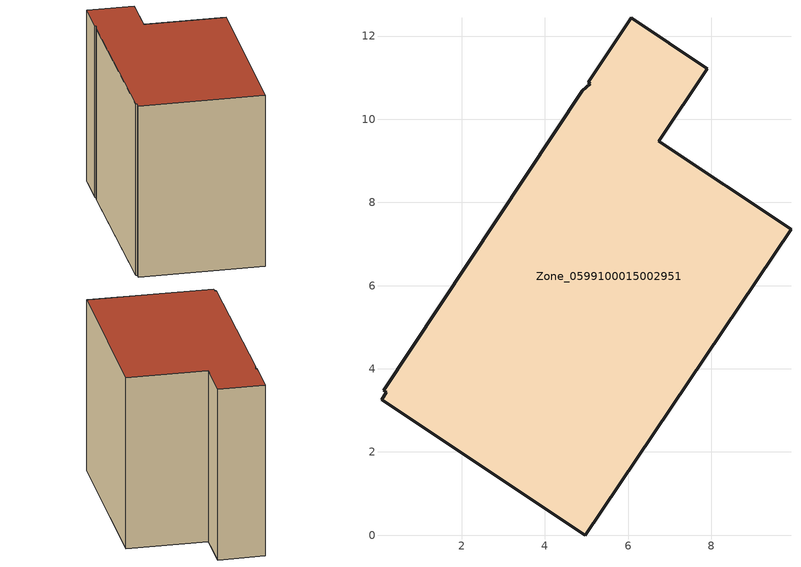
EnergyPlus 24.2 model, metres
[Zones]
Zone_0599100015002951
 floor ground (C_G): 5.09,10.85 5.04,10.89 6.07,12.44 7.9,11.22 6.74,9.47 9.92,7.35 4.97,0 0.07,3.25 0.19,3.43 0.12,3.48 4.9,10.68 z0.82
 wall outside (C_F): 6.74,9.47 7.9,11.22 6.07,12.44 5.04,10.89 5.09,10.85 4.9,10.68 0.12,3.48 0.19,3.43 0.07,3.25 4.97,0 9.92,7.35 6.74,9.47 z0.82:9.28
 roof outside (C_R): 0.19,3.43 0.07,3.25 4.97,0 9.92,7.35 6.74,9.47 7.9,11.22 6.07,12.44 5.04,10.89 5.09,10.85 4.9,10.68 0.12,3.48 z9.28
[BUILDING]
Pand.0599100015002951: North Axis=0; Terrain=City; Loads Convergence Tolerance Value=0.04; Temperature Convergence Tolerance Value=0.4; Solar Distribution=FullExterior; Maximum Number of Warmup Days=25; Minimum Number of Warmup Days=1
[Site:Location]
Rotterdam.The.Hague.AP_ZH_NLD Design_Conditions: Latitude=51.96; Longitude=4.45; Time Zone=1; Elevation=-4.5
[SITE:GROUNDTEMPERATURE:BUILDINGSURFACE]
18, 18, 18, 18, 18, 18, 18, 18, 18, 18, 18, 18
[MATERIAL] Thermal Absorptance=0.9; Solar Absorptance=0.7; Visible Absorptance=0.7
Name | Roughness | Thickness | Conductivity | Density | Specific Heat
G.TC.1965-1974 | MediumSmooth | 0.15 | 0.882353 | 540 | 1210
F.TC.1965-1974 | Rough | 0.3 | 0.697674 | 1920 | 840
R.TC.1965-1974 | MediumRough | 0.2 | 0.232558 | 1500 | 1000
[CONSTRUCTION]
C_G: G.TC.1965-1974
C_F: F.TC.1965-1974
C_R: R.TC.1965-1974
[ZONE]
Zone_0599100015002951: Type=1; Multiplier=1; Ceiling Height=Autocalculate; Volume=Autocalculate; Floor Area=autocalculate; Part of Total Floor Area=Yes
[ZONEINFILTRATION:DESIGNFLOWRATE]
Infil_Zone_0599100015002951: Zone or ZoneList or Space or SpaceList=Zone_0599100015002951; Schedule=AlwaysOn; Design Flow Rate Calculation Method=Flow/Area; Flow Rate per Floor Area=0.003; Constant Term Coefficient=1; Temperature Term Coefficient=0; Velocity Term Coefficient=0; Velocity Squared Term Coefficient=0
[HVACTEMPLATE:ZONE:IDEALLOADSAIRSYSTEM]
Zone_0599100015002951: Maximum Heating Supply Air Temperature=50; Minimum Cooling Supply Air Temperature=13; Maximum Heating Supply Air Humidity Ratio=0.0156; Minimum Cooling Supply Air Humidity Ratio=0.0077; Heating Limit=NoLimit; Cooling Limit=NoLimit; Dehumidification Control Type=ConstantSensibleHeatRatio; Cooling Sensible Heat Ratio=0.7; Dehumidification Setpoint=60; Humidification Control Type=None; Humidification Setpoint=30; Outdoor Air Method=None; Outdoor Air Flow Rate per Person=0.00944; Outdoor Air Flow Rate per Zone Floor Area=0; Outdoor Air Flow Rate per Zone=0; Demand Controlled Ventilation Type=None; Outdoor Air Economizer Type=NoEconomizer; Heat Recovery Type=None; Sensible Heat Recovery Effectiveness=0.7; Latent Heat Recovery Effectiveness=0.65
[ZONECONTROL:THERMOSTAT]
ThermostatControl_Zone_0599100015002951: Zone or ZoneList=Zone_0599100015002951; Control Type Schedule=DualSetpointControlType; Control 1=Thermostat_Zone_0599100015002951; Temperature Difference Between Cutout And Setpoint=0
[THERMOSTATSETPOINT:DUALSETPOINT]
Thermostat_Zone_0599100015002951: Heating Setpoint Temperature Schedule=HeatingSetpoint_Zone_0599100015002951; Cooling Setpoint Temperature Schedule=CoolingSetpoint_Zone_0599100015002951
[SCHEDULE:COMPACT]
HeatingSetpoint_Zone_0599100015002951: Through: 12/31, For: AllDays, Until: 24:00, 21
CoolingSetpoint_Zone_0599100015002951: Through: 12/31, For: AllDays, Until: 24:00, 24
DualSetpointControlType: Through: 12/31, For: AllDays, Until: 24:00, 4
AlwaysOn: Through: 12/31, For: AllDays, Until: 24:00, 1
